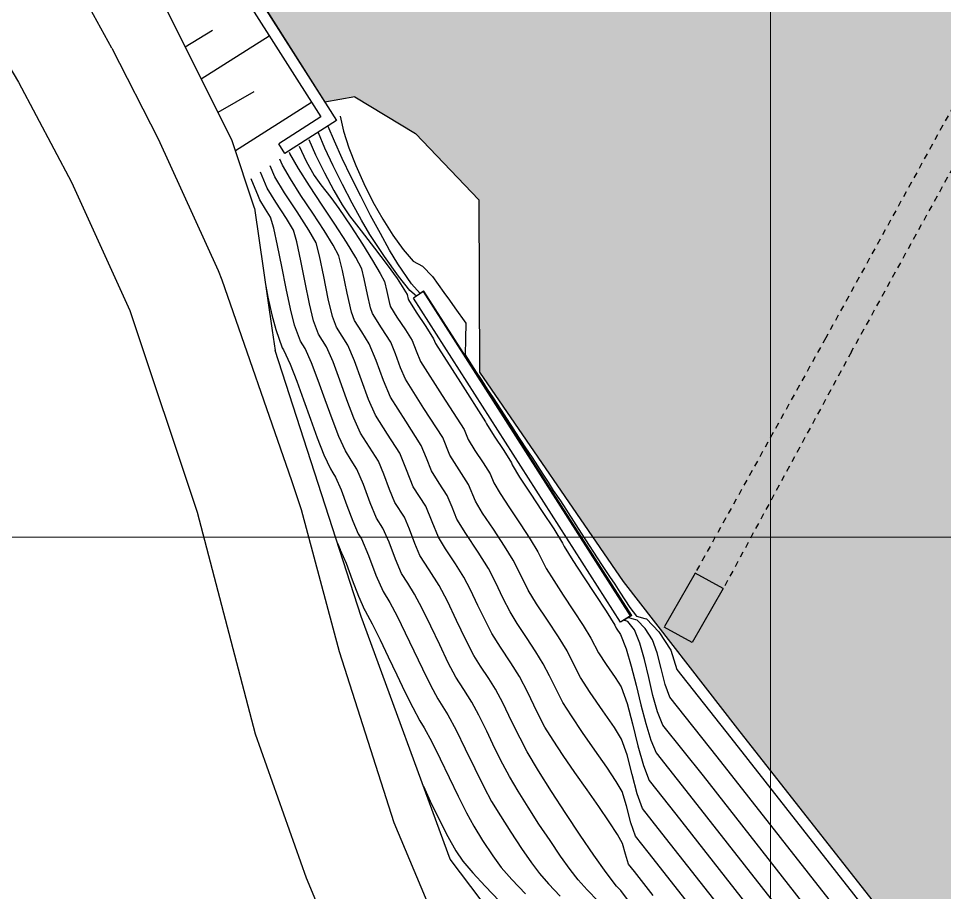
# Model space of a CAD drawing. Extents: x 61466 to 63015, y 108404 to 110397.
# Drawn here: x 62839.52 to 62886.5, y 108481.97 to 108526.31 of the extents above; entities that cross this region are included whole.
import ezdxf

# ---------------------------------------------------------------- set-up
doc = ezdxf.new("R2010")
doc.units = 0
doc.header["$LTSCALE"] = 1.000015
doc.header["$MEASUREMENT"] = 0
doc.linetypes.add('DOT', pattern=[0.55, 0.3, -0.25])
for name, color, linetype in [('Bâti', 7, 'Continuous'), ('colore lago', 131, 'Continuous'), ('coordinate', 2, 'Continuous'), ('curve livello 5m', 7, 'Continuous'), ('Limite fiume', 6, 'Continuous'), ('pendenze', 2, 'Continuous'), ('Strade', 7, 'Continuous'), ('TalusHautBas', 7, 'Continuous')]:
    doc.layers.add(name, color=color, linetype=linetype)
doc.layers.add('Colori bordi', color=5, linetype='Continuous', plot=False)
doc.layers.add('no_plot', color=5, linetype='Continuous', plot=False)

msp = doc.modelspace()

# ---------------------------------------------------------------- hatches: boundary and pattern name
at = {"layer": 'colore lago', "linetype": 'Continuous', "lineweight": 0}
msp.add_hatch(color=256, dxfattribs=at).paths.add_polyline_path([(62975.581, 108426.777), (62972.563, 108437.007), (62972.159, 108444.651), (62973.022, 108452.699), (62971.274, 108459.606), (62964.726, 108468.431), (62958.063, 108473.862), (62955.276, 108478.063), (62951.179, 108483.362), (62944.971, 108489.509), (62942.828, 108489.283), (62941.256, 108490.987), (62941.518, 108495.246), (62932.519, 108507.641), (62923.949, 108519.444), (62921.068, 108518.757), (62913.169, 108525.16), (62912.424, 108528.288), (62899.063, 108544.28), (62899.187, 108544.381), (62898.973, 108544.63), (62894.248, 108550.14), (62888.989, 108555.669), (62879.9, 108564.908), (62873.641, 108571.355), (62866.263, 108578.993), (62859.634, 108586.051), (62850.425, 108596.383), (62847.28, 108600.43), (62836.245, 108615.912), (62830.549, 108625.049), (62830.097, 108624.768), (62825.256, 108621.762), (62819.938, 108618.46), (62807.248, 108610.581), (62813.286, 108600.92), (62827.781, 108577.726), (62825.357, 108576.2), (62827.221, 108573.013), (62828.208, 108570.997), (62829.848, 108566.645), (62831.445, 108562.376), (62833.184, 108558.228), (62835.862, 108552.888), (62838.858, 108547.807), (62842.822, 108541.54), (62845.343, 108537.481), (62846.651, 108535.375), (62851.47, 108527.74), (62855.067, 108522.066), (62856.583, 108522.33), (62859.665, 108520.483), (62862.875, 108517.103), (62862.914, 108508.375), (62870.198, 108497.745), (62875.993, 108490.271), (62885.568, 108478.106), (62896.673, 108462.331), (62896.556, 108461.981), (62904.818, 108449.843), (62914.53, 108436.011), (62924.555, 108418.536), (62932.466, 108403.974), (62983.134, 108403.974), (62981.291, 108410.285), (62977.169, 108421.578)])

# ---------------------------------------------------------------- linework, layer by layer
at = {"layer": 'Bâti', "linetype": 'Continuous'}
for p, q in [((62850.98, 108527.429), (62854.856, 108521.315)), ((62851.47, 108527.74), (62855.655, 108521.138)), ((62854.856, 108521.315), (62852.728, 108519.955)), ((62855.655, 108521.138), (62853.04, 108519.466)), ((62853.04, 108519.466), (62852.728, 108519.955)), ((62860.079, 108512.482), (62859.569, 108512.129)), ((62860.075, 108512.452), (62859.569, 108512.129)), ((62870.568, 108496.001), (62860.075, 108512.452)), ((62870.634, 108496.023), (62860.079, 108512.482)), ((62870.062, 108495.678), (62859.569, 108512.129)), ((62873.856, 108498.174), (62872.292, 108495.459)), ((62875.281, 108497.396), (62873.856, 108498.174)), ((62875.281, 108497.396), (62873.699, 108494.649)), ((62870.634, 108496.023), (62870.062, 108495.678)), ((62870.568, 108496.001), (62870.062, 108495.678)), ((62873.699, 108494.649), (62872.274, 108495.427))]:
    msp.add_line(p, q, dxfattribs=at)
at = {"layer": 'Bâti', "linetype": 'DOT'}
for p, q in [((62887.478, 108522.821), (62880.476, 108510.107)), ((62888.775, 108522.107), (62881.773, 108509.393)), ((62880.476, 108510.107), (62873.856, 108498.174)), ((62881.776, 108509.398), (62875.281, 108497.396))]:
    msp.add_line(p, q, dxfattribs=at)
at = {"layer": 'Colori bordi', "linetype": 'Continuous', "lineweight": 0, "flags": 128}
msp.add_lwpolyline([(62851.47, 108527.74), (62855.067, 108522.066), (62856.583, 108522.33), (62859.665, 108520.483), (62862.875, 108517.103), (62862.914, 108508.375), (62870.198, 108497.745), (62875.993, 108490.271), (62885.568, 108478.106), (62896.673, 108462.331), (62896.556, 108461.981), (62904.818, 108449.843), (62914.53, 108436.011), (62924.555, 108418.536), (62932.466, 108403.974), (62983.134, 108403.974)], dxfattribs=at)
at = {"layer": 'coordinate', "linetype": 'Continuous', "lineweight": 0}
for p, q in [((62877.666, 108778.484), (62877.666, 108403.974)), ((62727.666, 108500), (62905.322, 108500))]:
    msp.add_line(p, q, dxfattribs=at)
at = {"layer": 'curve livello 5m', "color": 2, "flags": 128}
for points in [[(62854.251, 108520.17), (62854.592, 108519.398), (62855.04, 108518.483), (62855.514, 108517.583), (62855.937, 108516.852), (62855.937, 108516.852), (62856.323, 108516.303), (62856.911, 108515.532), (62857.586, 108514.663), (62858.233, 108513.82), (62858.738, 108513.126), (62858.738, 108513.126), (62859.245, 108512.313), (62859.299, 108512.068), (62859.312, 108512.032), (62859.69, 108511.415), (62860.187, 108510.688), (62860.582, 108510.051), (62860.582, 108510.051), (62860.671, 108509.822), (62861.943, 108507.84), (62863.217, 108505.854), (62863.259, 108505.749), (62863.648, 108505.12), (62864.142, 108504.395), (62864.534, 108503.761), (62864.534, 108503.761), (62864.573, 108503.666), (62864.941, 108503.046), (62865.482, 108502.219), (62866.096, 108501.303), (62866.678, 108500.418), (62867.129, 108499.685), (62867.129, 108499.685), (62867.212, 108499.517), (62867.639, 108498.817), (62868.189, 108497.977), (62868.782, 108497.087), (62869.337, 108496.24), (62869.776, 108495.524), (62869.776, 108495.524), (62869.848, 108495.381), (62870.068, 108495.05), (62870.346, 108494.332), (62870.607, 108493.451), (62870.858, 108492.478), (62871.103, 108491.481), (62871.35, 108490.532), (62871.604, 108489.699), (62871.871, 108489.053), (62871.871, 108489.053), (62873.567, 108486.912), (62879.115, 108479.836)], [(62870.882, 108481.004), (62870.076, 108482.059), (62869.865, 108482.282), (62869.341, 108482.975), (62868.71, 108483.861), (62868.011, 108484.88), (62867.283, 108485.974), (62866.568, 108487.082), (62865.903, 108488.144), (62865.329, 108489.102), (62864.966, 108489.791), (62864.54, 108490.667), (62864.108, 108491.554), (62863.731, 108492.276), (62863.386, 108492.823), (62862.965, 108493.456), (62862.627, 108493.995), (62862.215, 108494.791), (62861.749, 108495.767), (62861.283, 108496.744), (62860.872, 108497.54), (62860.356, 108498.339), (62859.89, 108499.07), (62859.631, 108499.676), (62859.358, 108500.403), (62859.099, 108501.01), (62858.619, 108501.758), (62858.344, 108502.412), (62858.057, 108503.194), (62857.782, 108503.848), (62857.324, 108504.562), (62856.866, 108505.276), (62856.533, 108506.034), (62856.184, 108506.968), (62855.83, 108507.961), (62855.481, 108508.895), (62855.148, 108509.653), (62854.737, 108510.295), (62854.493, 108510.969), (62854.284, 108511.827), (62854.061, 108512.908), (62853.84, 108514.021), (62853.637, 108514.975), (62853.467, 108515.577), (62853.119, 108516.172), (62852.581, 108516.985), (62852.145, 108517.699), (62851.977, 108518.103), (62851.808, 108518.509)]]:
    msp.add_lwpolyline(points, dxfattribs=at)
at = {"layer": 'Limite fiume', "linetype": 'Continuous'}
for p, q in [((62856.583, 108522.33), (62855.067, 108522.066)), ((62856.583, 108522.33), (62859.665, 108520.483)), ((62859.665, 108520.483), (62862.875, 108517.103)), ((62862.875, 108517.103), (62862.914, 108508.375)), ((62862.914, 108508.375), (62870.198, 108497.745)), ((62870.198, 108497.745), (62875.993, 108490.271)), ((62875.993, 108490.271), (62885.568, 108478.106))]:
    msp.add_line(p, q, dxfattribs=at)
at = {"layer": 'no_plot', "flags": 128}
for points in [[(62855.843, 108521.363), (62856.016, 108520.602), (62856.283, 108519.757), (62856.63, 108518.857), (62857.042, 108517.932), (62857.503, 108517.013), (62857.999, 108516.131), (62858.513, 108515.315), (62859.032, 108514.596), (62859.539, 108514.003), (62860.014, 108513.738), (62860.527, 108513.223), (62861.103, 108512.416), (62861.386, 108512.02), (62861.665, 108511.629), (62862.213, 108510.86), (62862.202, 108510.058), (62862.187, 108509.243), (62862.749, 108508.368), (62862.818, 108508.26), (62862.888, 108508.152), (62863.026, 108507.937), (62863.301, 108507.51), (62863.601, 108507.072), (62864.157, 108506.208), (62864.432, 108505.782), (62864.568, 108505.57), (62864.704, 108505.359), (62865.241, 108504.526), (62865.579, 108504.032), (62866.12, 108503.192), (62866.387, 108502.778), (62866.652, 108502.368), (62867.013, 108501.84), (62868.076, 108500.194), (62869.104, 108498.602), (62869.511, 108498.006), (62869.769, 108497.607), (62870.025, 108497.211), (62870.531, 108496.429), (62870.88, 108495.988), (62871.301, 108495.87), (62871.391, 108495.844), (62872.014, 108495.192), (62872.622, 108494.269), (62872.77, 108493.777), (62872.917, 108493.286), (62875.665, 108489.817), (62884.654, 108478.351)], [(62882.808, 108478.846), (62874.966, 108488.849), (62872.569, 108491.875), (62872.333, 108492.519), (62872.132, 108493.325), (62871.932, 108494.132), (62871.696, 108494.779), (62871.696, 108494.779), (62871.308, 108495.368), (62870.91, 108495.784), (62870.91, 108495.784), (62870.651, 108495.857), (62870.451, 108495.913), (62870.613, 108496.016), (62870.165, 108496.714), (62869.954, 108497.045), (62869.731, 108497.393), (62869.625, 108497.559), (62869.402, 108497.907), (62869.296, 108498.073), (62868.407, 108499.458), (62867.979, 108500.13), (62867.095, 108501.508), (62866.662, 108502.187), (62866.441, 108502.531), (62866.332, 108502.701), (62866.224, 108502.872), (62866.003, 108503.215), (62865.785, 108503.558), (62865.345, 108504.244), (62865.125, 108504.588), (62864.686, 108505.272), (62864.631, 108505.359), (62864.522, 108505.529), (62864.467, 108505.616), (62864.357, 108505.787), (62864.246, 108505.96), (62864.028, 108506.301), (62863.806, 108506.649), (62863.37, 108507.329), (62863.258, 108507.504), (62863.04, 108507.843), (62862.984, 108507.931), (62862.876, 108508.101), (62862.848, 108508.144), (62862.794, 108508.229), (62862.765, 108508.273), (62862.711, 108508.358), (62862.487, 108508.71), (62862.053, 108509.386), (62861.827, 108509.74), (62861.395, 108510.415), (62861.281, 108510.592), (62861.065, 108510.929), (62860.952, 108511.107), (62860.736, 108511.443), (62860.508, 108511.801), (62860.078, 108512.471), (62859.901, 108512.359), (62859.466, 108512.843), (62858.771, 108513.862), (62858.771, 108513.862), (62858.351, 108514.565), (62857.883, 108515.398), (62857.387, 108516.32), (62856.885, 108517.29), (62856.398, 108518.267), (62855.945, 108519.211), (62855.548, 108520.08), (62855.228, 108520.834)], [(62880.961, 108479.341), (62874.267, 108487.88), (62872.22, 108490.464), (62871.949, 108491.134), (62871.713, 108491.963), (62871.495, 108492.872), (62871.277, 108493.783), (62871.04, 108494.615), (62870.769, 108495.289), (62870.769, 108495.289), (62870.429, 108495.724), (62870.23, 108495.78), (62870.335, 108495.846), (62870.439, 108495.913), (62870.587, 108496.008), (62870.394, 108496.31), (62869.93, 108497.036), (62869.834, 108497.186), (62869.602, 108497.55), (62869.506, 108497.7), (62869.273, 108498.064), (62868.89, 108498.661), (62867.959, 108500.121), (62867.58, 108500.712), (62866.645, 108502.177), (62866.551, 108502.324), (62866.317, 108502.691), (62866.082, 108503.059), (62865.988, 108503.206), (62865.519, 108503.942), (62865.332, 108504.234), (62864.861, 108504.972), (62864.675, 108505.262), (62864.557, 108505.447), (62864.51, 108505.519), (62864.393, 108505.704), (62864.346, 108505.776), (62864.11, 108506.146), (62864.018, 108506.29), (62863.545, 108507.031), (62863.361, 108507.319), (62863.124, 108507.69), (62863.032, 108507.833), (62862.914, 108508.018), (62862.868, 108508.09), (62862.809, 108508.183), (62862.786, 108508.218), (62862.727, 108508.311), (62862.704, 108508.347), (62862.23, 108509.091), (62862.047, 108509.375), (62861.572, 108510.12), (62861.39, 108510.404), (62861.152, 108510.777), (62861.062, 108510.918), (62860.823, 108511.291), (62860.733, 108511.432), (62860.256, 108512.18), (62860.076, 108512.46), (62859.708, 108512.225), (62859.378, 108512.518), (62858.803, 108513.235), (62858.091, 108514.23), (62857.354, 108515.357), (62857.354, 108515.357), (62856.932, 108516.072), (62856.456, 108516.939), (62855.962, 108517.887), (62855.488, 108518.844), (62855.068, 108519.74), (62854.739, 108520.502)], [(62853.762, 108519.838), (62854.117, 108519.08), (62854.52, 108518.347), (62854.862, 108517.877), (62855.361, 108517.233), (62855.778, 108516.673), (62856.38, 108515.776), (62856.968, 108514.868), (62857.486, 108514.037), (62857.878, 108513.373), (62858.089, 108512.966), (62858.206, 108512.455), (62858.338, 108511.848), (62858.397, 108511.684), (62858.724, 108511.151), (62859.154, 108510.523), (62859.495, 108509.972), (62859.703, 108509.442), (62859.91, 108508.913), (62861.019, 108507.184), (62862.13, 108505.453), (62862.331, 108504.951), (62862.671, 108504.4), (62863.104, 108503.766), (62863.447, 108503.211), (62863.637, 108502.747), (62863.959, 108502.203), (62864.434, 108501.478), (62864.971, 108500.675), (62865.482, 108499.899), (62865.877, 108499.256), (62866.295, 108498.413), (62866.674, 108497.792), (62867.161, 108497.048), (62867.686, 108496.26), (62868.178, 108495.509), (62868.567, 108494.875), (62868.944, 108494.125), (62869.329, 108493.539), (62869.796, 108492.868), (62870.092, 108492.399), (62870.397, 108491.562), (62870.679, 108490.516), (62870.952, 108489.413), (62871.229, 108488.404), (62871.523, 108487.642), (62872.868, 108485.944), (62877.268, 108480.331)], [(62875.422, 108480.826), (62872.169, 108484.976), (62871.174, 108486.231), (62870.905, 108486.968), (62870.652, 108487.947), (62870.395, 108488.946), (62870.117, 108489.748), (62870.117, 108489.748), (62869.76, 108490.33), (62869.168, 108491.19), (62868.531, 108492.109), (62868.041, 108492.869), (62868.041, 108492.869), (62867.703, 108493.538), (62867.358, 108494.225), (62867.358, 108494.225), (62866.918, 108494.934), (62866.361, 108495.776), (62865.808, 108496.613), (62865.378, 108497.308), (62865.378, 108497.308), (62865.002, 108498.067), (62864.626, 108498.827), (62864.626, 108498.827), (62864.183, 108499.539), (62863.614, 108500.394), (62863.07, 108501.216), (62862.7, 108501.827), (62862.7, 108501.827), (62862.36, 108502.661), (62861.88, 108503.409), (62861.403, 108504.153), (62861.403, 108504.153), (62861.043, 108505.052), (62860.095, 108506.529), (62859.149, 108508.004), (62858.906, 108508.594), (62858.652, 108509.302), (62858.408, 108509.892), (62858.408, 108509.892), (62857.938, 108510.623), (62857.482, 108511.337), (62857.482, 108511.337), (62857.377, 108511.628), (62857.222, 108512.304), (62857.064, 108513.096), (62856.934, 108513.618), (62856.934, 108513.618), (62856.638, 108514.192), (62856.163, 108514.966), (62855.57, 108515.874), (62854.923, 108516.846), (62854.286, 108517.813), (62853.721, 108518.707), (62853.293, 108519.459), (62853.293, 108519.459), (62853.274, 108519.506)], [(62873.575, 108481.321), (62871.469, 108484.008), (62870.825, 108484.821), (62870.596, 108485.498), (62870.377, 108486.369), (62870.141, 108487.097), (62870.141, 108487.097), (62869.849, 108487.599), (62869.364, 108488.325), (62868.769, 108489.183), (62868.144, 108490.08), (62867.573, 108490.921), (62867.137, 108491.614), (62867.137, 108491.614), (62866.827, 108492.212), (62866.469, 108492.953), (62866.149, 108493.575), (62866.149, 108493.575), (62865.774, 108494.18), (62865.299, 108494.897), (62864.827, 108495.611), (62864.461, 108496.204), (62864.461, 108496.204), (62864.112, 108496.891), (62863.723, 108497.71), (62863.374, 108498.398), (62863.374, 108498.398), (62862.851, 108499.227), (62862.214, 108500.18), (62861.763, 108500.908), (62861.763, 108500.908), (62861.518, 108501.509), (62861.273, 108502.11), (62861.273, 108502.11), (62860.873, 108502.734), (62860.475, 108503.355), (62860.475, 108503.355), (62860.215, 108504.002), (62859.956, 108504.65), (62859.956, 108504.65), (62859.171, 108505.873), (62858.388, 108507.095), (62858.037, 108507.944), (62857.672, 108508.963), (62857.321, 108509.812), (62857.321, 108509.812), (62856.939, 108510.408), (62856.567, 108510.99), (62856.567, 108510.99), (62856.416, 108511.409), (62856.193, 108512.381), (62855.966, 108513.519), (62855.778, 108514.271), (62855.778, 108514.271), (62855.492, 108514.815), (62855.023, 108515.562), (62854.451, 108516.428), (62853.855, 108517.325), (62853.316, 108518.169), (62852.91, 108518.872), (62852.91, 108518.872), (62852.785, 108519.173)], [(62871.729, 108481.816), (62870.77, 108483.039), (62870.477, 108483.41), (62870.323, 108483.915), (62870.165, 108484.446), (62870.165, 108484.446), (62869.906, 108484.906), (62869.49, 108485.549), (62868.963, 108486.323), (62868.369, 108487.177), (62867.754, 108488.059), (62867.163, 108488.918), (62866.641, 108489.701), (62866.233, 108490.358), (62866.233, 108490.358), (62865.828, 108491.142), (62865.359, 108492.11), (62864.94, 108492.926), (62864.94, 108492.926), (62864.504, 108493.618), (62863.972, 108494.418), (62863.544, 108495.099), (62863.544, 108495.099), (62863.211, 108495.744), (62862.834, 108496.534), (62862.456, 108497.324), (62862.123, 108497.969), (62862.123, 108497.969), (62861.702, 108498.636), (62861.19, 108499.403), (62860.826, 108499.989), (62860.826, 108499.989), (62860.506, 108500.774), (62860.186, 108501.56), (62860.186, 108501.56), (62859.865, 108502.06), (62859.547, 108502.557), (62859.547, 108502.557), (62859.208, 108503.403), (62858.869, 108504.249), (62858.869, 108504.249), (62858.248, 108505.218), (62857.627, 108506.185), (62857.287, 108506.979), (62856.931, 108507.959), (62856.575, 108508.939), (62856.235, 108509.733), (62856.235, 108509.733), (62855.939, 108510.193), (62855.652, 108510.642), (62855.652, 108510.642), (62855.455, 108511.189), (62855.24, 108512.092), (62855.013, 108513.218), (62854.799, 108514.264), (62854.623, 108514.924), (62854.623, 108514.924), (62854.255, 108515.579), (62853.653, 108516.5), (62853.012, 108517.472), (62852.528, 108518.285), (62852.528, 108518.285), (62852.297, 108518.841)], [(62868.938, 108481.525), (62868.366, 108482.106), (62867.914, 108482.602), (62867.914, 108482.602), (62867.511, 108483.134), (62867.025, 108483.815), (62866.488, 108484.599), (62865.928, 108485.44), (62865.378, 108486.292), (62864.867, 108487.11), (62864.426, 108487.846), (62864.426, 108487.846), (62864.088, 108488.478), (62863.693, 108489.279), (62863.276, 108490.143), (62862.874, 108490.961), (62862.522, 108491.626), (62862.522, 108491.626), (62862.113, 108492.262), (62861.71, 108492.89), (62861.71, 108492.89), (62861.325, 108493.625), (62860.891, 108494.524), (62860.44, 108495.477), (62860.005, 108496.377), (62859.62, 108497.111), (62859.62, 108497.111), (62859.27, 108497.654), (62858.953, 108498.151), (62858.953, 108498.151), (62858.645, 108498.873), (62858.32, 108499.737), (62858.012, 108500.459), (62858.012, 108500.459), (62857.691, 108500.96), (62857.364, 108501.738), (62857.022, 108502.669), (62856.695, 108503.446), (62856.695, 108503.446), (62856.4, 108503.907), (62856.105, 108504.367), (62855.776, 108505.1), (62855.433, 108505.994), (62855.083, 108506.97), (62854.733, 108507.946), (62854.39, 108508.84), (62854.061, 108509.574), (62854.061, 108509.574), (62853.822, 108509.948), (62853.532, 108510.75), (62853.326, 108511.575), (62853.107, 108512.611), (62852.885, 108513.727), (62852.671, 108514.79), (62852.477, 108515.668), (62852.312, 108516.229), (62852.312, 108516.229), (62852.057, 108516.643), (62851.762, 108517.112), (62851.762, 108517.112), (62851.692, 108517.28), (62851.32, 108518.177)], [(62852.038, 108512.924), (62852.18, 108512.165), (62852.378, 108511.278), (62852.571, 108510.53), (62852.907, 108509.6), (62852.974, 108509.494), (62853.3, 108508.779), (62853.639, 108507.917), (62853.985, 108506.966), (62854.334, 108505.985), (62854.68, 108505.035), (62855.018, 108504.172), (62855.344, 108503.458), (62855.476, 108503.252), (62855.608, 108503.045), (62855.889, 108502.4), (62856.186, 108501.603), (62856.482, 108500.807), (62856.763, 108500.162), (62856.925, 108499.909), (62857.282, 108499.072), (62857.659, 108498.069), (62858.016, 108497.231), (62858.369, 108496.682), (62858.736, 108495.989), (62859.147, 108495.148), (62859.581, 108494.234), (62860.015, 108493.319), (62860.426, 108492.479), (62860.793, 108491.786), (62861.313, 108490.976), (62861.721, 108490.205), (62862.188, 108489.256), (62862.672, 108488.253), (62863.13, 108487.323), (62863.522, 108486.591), (62863.969, 108485.852), (62864.495, 108485.027), (62865.042, 108484.205), (62865.551, 108483.474), (62865.963, 108482.921), (62866.418, 108482.403), (62867.012, 108481.787)], [(62855.704, 108499.69), (62855.835, 108499.364), (62855.838, 108499.359), (62856.139, 108498.676), (62856.459, 108497.835), (62856.779, 108496.994), (62857.08, 108496.312), (62857.117, 108496.253), (62857.471, 108495.589), (62857.866, 108494.793), (62858.284, 108493.918), (62858.71, 108493.016), (62859.128, 108492.141), (62859.522, 108491.345), (62859.876, 108490.681), (62860.104, 108490.327), (62860.485, 108489.613), (62860.919, 108488.742), (62861.376, 108487.797), (62861.83, 108486.858), (62862.253, 108486.011), (62862.618, 108485.335), (62863.071, 108484.602), (62863.587, 108483.826), (62864.011, 108483.24), (62864.548, 108482.621), (62865.241, 108481.892)], [(62860.063, 108487.358), (62860.409, 108486.601), (62860.852, 108485.7), (62861.312, 108484.808), (62861.714, 108484.079), (62862.06, 108483.56), (62862.567, 108482.965), (62863.203, 108482.279), (62863.927, 108481.531)]]:
    msp.add_lwpolyline(points, dxfattribs=at)
at = {"layer": 'pendenze', "linetype": 'Continuous'}
for p, q in [((62847.981, 108524.875), (62849.372, 108525.724)), ((62848.799, 108523.247), (62852.247, 108525.432)), ((62849.646, 108521.562), (62851.48, 108522.607)), ((62850.529, 108519.617), (62854.383, 108522.061))]:
    msp.add_line(p, q, dxfattribs=at)
at = {"layer": 'Strade', "linetype": 'Continuous'}
msp.add_line((62844.262, 108524.802), (62842.953, 108527.177), dxfattribs=at)
at = {"layer": 'Strade', "linetype": 'Continuous', "flags": 128}
for points in [[(62799.339, 108571.651), (62802.345, 108567.419), (62803.7, 108568.337), (62806.752, 108565.42), (62807.428, 108565.439), (62810.205, 108563.993), (62812.938, 108561.836), (62815.51, 108559.072), (62817.784, 108556.052), (62827.967, 108540.956), (62836.764, 108527.724), (62839.528, 108523.084), (62842.22, 108518.005), (62845.177, 108511.497), (62848.589, 108501.27), (62851.531, 108490.011), (62854.116, 108482.703), (62856.795, 108476.313), (62859.857, 108470.078), (62871.562, 108447.459), (62884.409, 108422.549), (62887.836, 108415.435), (62891.26, 108407.521), (62892.597, 108403.974)], [(62844.262, 108524.802), (62846.616, 108520.213), (62849.653, 108513.53), (62849.841, 108513.052), (62853.379, 108502.868), (62853.868, 108501.403), (62855.794, 108494.198), (62858.562, 108485.52), (62861.521, 108478.462), (62864.491, 108472.415), (62876.173, 108449.841), (62889.054, 108424.865), (62892.557, 108417.593), (62896.072, 108409.468), (62898.144, 108403.974)]]:
    msp.add_lwpolyline(points, dxfattribs=at)
at = {"layer": 'TalusHautBas', "linetype": 'Continuous'}
for p, q in [((62850.35, 108520.16), (62842.431, 108535.92)), ((62851.489, 108516.694), (62850.35, 108520.16)), ((62851.489, 108516.694), (62852.392, 108510.489)), ((62852.392, 108510.489), (62852.545, 108509.463)), ((62856.905, 108495.975), (62852.545, 108509.463)), ((62861.416, 108483.665), (62856.905, 108495.975)), ((62866.673, 108476.745), (62861.416, 108483.665))]:
    msp.add_line(p, q, dxfattribs=at)

doc.saveas('drawing.dxf')
